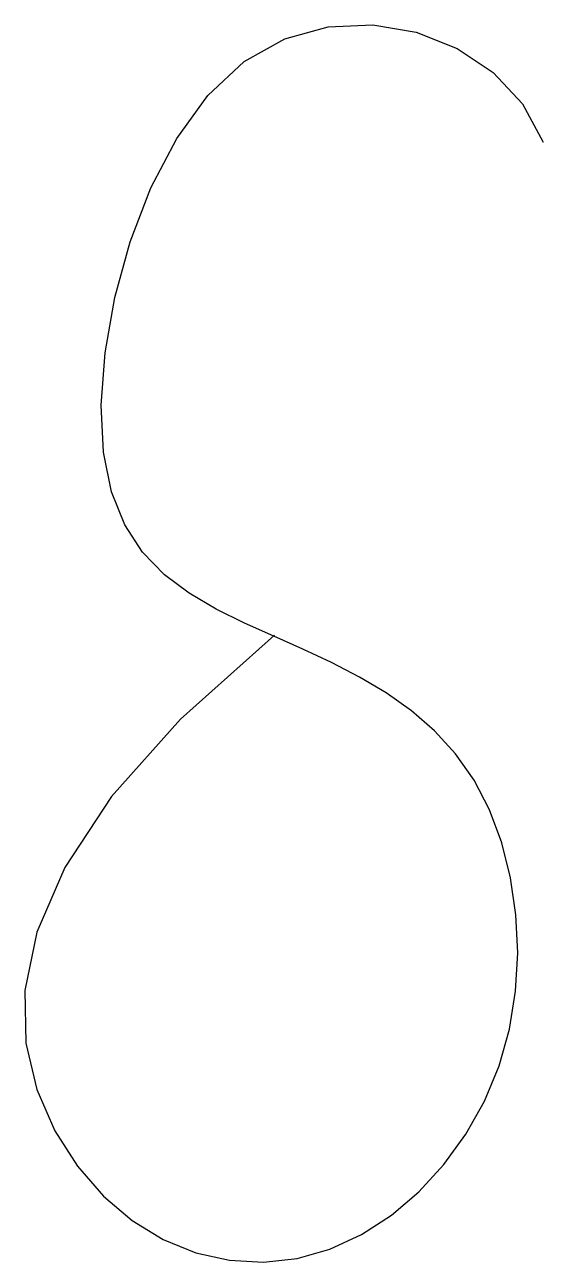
# Model space of a CAD drawing. Extents: x 7023.12 to 7023.92, y 4614.53 to 4616.45.
import ezdxf

# ---------------------------------------------------------------- set-up
doc = ezdxf.new("R2010")
doc.units = 0
doc.header["$LTSCALE"] = 200
doc.header["$MEASUREMENT"] = 0
doc.layers.add('3', color=3, linetype='CONTINUOUS')

msp = doc.modelspace()

# ---------------------------------------------------------------- linework, layer by layer
at = {"layer": '3'}
msp.add_lwpolyline([(7023.5071, 4615.5065), (7023.3616, 4615.3764), (7023.2547, 4615.2565), (7023.1819, 4615.1466), (7023.1386, 4615.0465), (7023.12, 4614.9559), (7023.1216, 4614.8746), (7023.1387, 4614.8023), (7023.1668, 4614.7387), (7023.2017, 4614.6837), (7023.242, 4614.6373), (7023.2867, 4614.5994), (7023.3347, 4614.5702), (7023.3853, 4614.5496), (7023.4373, 4614.5378), (7023.4899, 4614.5348), (7023.5421, 4614.5406), (7023.5931, 4614.5551), (7023.642, 4614.5776), (7023.6882, 4614.6075), (7023.731, 4614.6439), (7023.7698, 4614.6861), (7023.8039, 4614.7332), (7023.8326, 4614.7844), (7023.8552, 4614.8391), (7023.8712, 4614.8963), (7023.8808, 4614.9551), (7023.8841, 4615.0144), (7023.8814, 4615.0732), (7023.8731, 4615.1304), (7023.8593, 4615.185), (7023.8403, 4615.2359), (7023.8164, 4615.282), (7023.7879, 4615.3227), (7023.7553, 4615.3584), (7023.7193, 4615.3896), (7023.6802, 4615.4172), (7023.6388, 4615.4419), (7023.5955, 4615.4644), (7023.551, 4615.4853), (7023.5059, 4615.5054), (7023.4607, 4615.5256), (7023.4166, 4615.5471), (7023.3748, 4615.5716), (7023.3364, 4615.6005), (7023.3027, 4615.6353), (7023.2749, 4615.6776), (7023.2542, 4615.7288), (7023.2418, 4615.7905), (7023.2386, 4615.8633), (7023.2446, 4615.9444), (7023.2595, 4616.03), (7023.2832, 4616.1164), (7023.3153, 4616.1999), (7023.3557, 4616.2768), (7023.404, 4616.3433), (7023.4599, 4616.3957), (7023.5229, 4616.4311), (7023.5904, 4616.4498), (7023.6594, 4616.4529), (7023.7269, 4616.4414), (7023.7901, 4616.4163), (7023.8459, 4616.3789), (7023.8914, 4616.3302), (7023.9237, 4616.2711)], dxfattribs=at)

doc.saveas('drawing.dxf')
